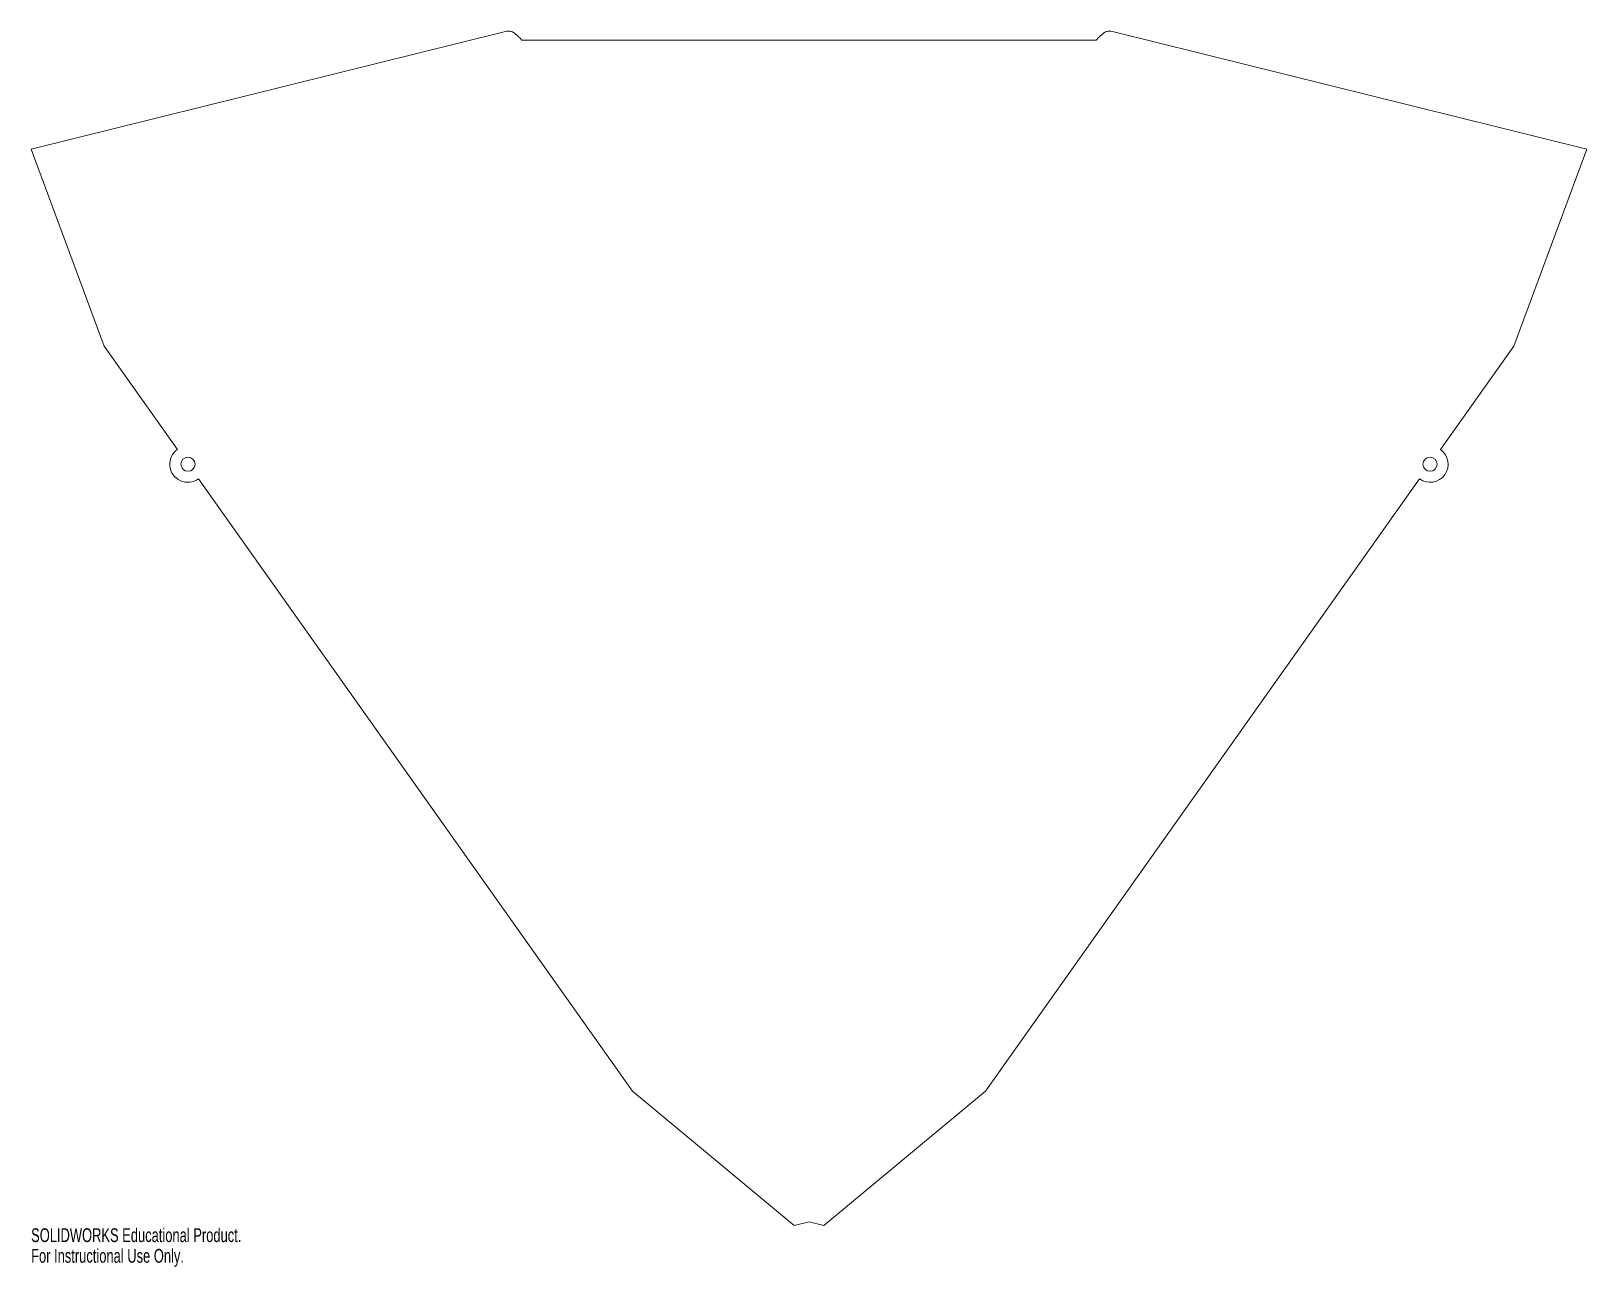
# Model space of a CAD drawing. Header units: inches. Extents: x -10.7 to 10.7, y 0.5 to 17.5.
import ezdxf

# ---------------------------------------------------------------- set-up
doc = ezdxf.new("R2010")
doc.units = ezdxf.units.IN
doc.header["$MEASUREMENT"] = 0
doc.styles.add('SLDTEXTSTYLE0', font='TXT', dxfattribs={"width": 0.7})

msp = doc.modelspace()

# ---------------------------------------------------------------- linework, layer by layer
at = {"color": 7, "linetype": 'Continuous', "lineweight": 15}
for p, q in [((-4.205, 17.501), (-10.733, 15.881)), ((10.733, 15.881), (4.205, 17.501)), ((-3.963, 17.386), (3.963, 17.386)), ((-10.733, 15.881), (-9.726, 13.163)), ((10.733, 15.881), (9.726, 13.163)), ((-8.714, 11.736), (-9.726, 13.163)), ((8.714, 11.736), (9.726, 13.163)), ((-2.434, 2.878), (-8.425, 11.328)), ((2.434, 2.878), (8.425, 11.328)), ((-0.203, 1.028), (-2.434, 2.878)), ((0.203, 1.028), (2.434, 2.878)), ((0, 1.078), (-0.203, 1.028)), ((0.203, 1.028), (0, 1.078))]:
    msp.add_line(p, q, dxfattribs=at)
for centre in [(-8.569, 11.532), (8.569, 11.532)]:
    msp.add_circle(centre, 0.098, dxfattribs=at)
for centre, start, end in [((-8.569, 11.532), 125.3364, 305.3364), ((8.569, 11.532), 234.6636, 54.6636)]:
    msp.add_arc(centre, 0.25, start, end, dxfattribs=at)
msp.add_open_spline([(-4.205, 17.501), (-4.181, 17.506), (-4.155, 17.509), (-4.127, 17.507)], degree=3, dxfattribs=at)
for points, knots in [([(-4.127, 17.507), (-4.119, 17.507), (-4.112, 17.505), (-4.099, 17.501), (-4.095, 17.499), (-4.089, 17.496), (-4.087, 17.495), (-4.084, 17.493), (-4.083, 17.493), (-4.081, 17.491), (-4.079, 17.491), (-4.072, 17.486), (-4.066, 17.482), (-4.055, 17.474), (-4.052, 17.471), (-4.046, 17.467), (-4.044, 17.465), (-4.042, 17.463), (-4.041, 17.462), (-4.039, 17.461), (-4.039, 17.46), (-4.038, 17.46), (-4.037, 17.459), (-4.021, 17.445), (-3.996, 17.421), (-3.963, 17.386)], [0, 0, 0, 0, 0.125, 0.125, 0.1875, 0.1875, 0.21875, 0.21875, 0.234375, 0.234375, 0.25, 0.25, 0.375, 0.375, 0.4375, 0.4375, 0.46875, 0.46875, 0.484375, 0.484375, 0.492188, 0.492188, 0.5, 0.5, 1, 1, 1, 1]), ([(3.963, 17.386), (3.979, 17.403), (3.994, 17.418), (4.012, 17.436), (4.018, 17.442), (4.026, 17.449), (4.028, 17.451), (4.032, 17.454), (4.033, 17.455), (4.034, 17.457), (4.035, 17.457), (4.036, 17.458), (4.036, 17.458), (4.036, 17.458), (4.036, 17.458), (4.045, 17.465), (4.052, 17.471), (4.062, 17.479), (4.066, 17.482), (4.07, 17.485), (4.072, 17.486), (4.074, 17.488), (4.075, 17.488), (4.077, 17.489), (4.077, 17.489), (4.096, 17.501), (4.112, 17.506), (4.127, 17.507)], [0, 0, 0, 0, 0.25, 0.25, 0.375, 0.375, 0.4375, 0.4375, 0.46875, 0.46875, 0.484375, 0.484375, 0.492188, 0.492188, 0.5, 0.5, 0.625, 0.625, 0.6875, 0.6875, 0.71875, 0.71875, 0.734375, 0.734375, 0.75, 0.75, 1, 1, 1, 1]), ([(4.127, 17.507), (4.134, 17.508), (4.141, 17.508), (4.151, 17.508), (4.154, 17.508), (4.16, 17.507), (4.163, 17.507), (4.179, 17.506), (4.192, 17.504), (4.205, 17.501)], [0, 0, 0, 0, 0.25, 0.25, 0.375, 0.375, 0.5, 0.5, 1, 1, 1, 1])]:
    msp.add_open_spline(points, degree=3, knots=knots, dxfattribs=at)

# ---------------------------------------------------------------- texts
at = {"color": 7, "linetype": 'Continuous', "char_height": 0.1903, "attachment_point": 1, "style": 'SLDTEXTSTYLE0'}
for s, insert in [('SOLIDWORKS Educational Product.', (-10.733, 0.988)), ('For Instructional Use Only.', (-10.733, 0.703))]:
    msp.add_mtext(s, dxfattribs=dict(at, insert=insert))

doc.saveas('drawing.dxf')
